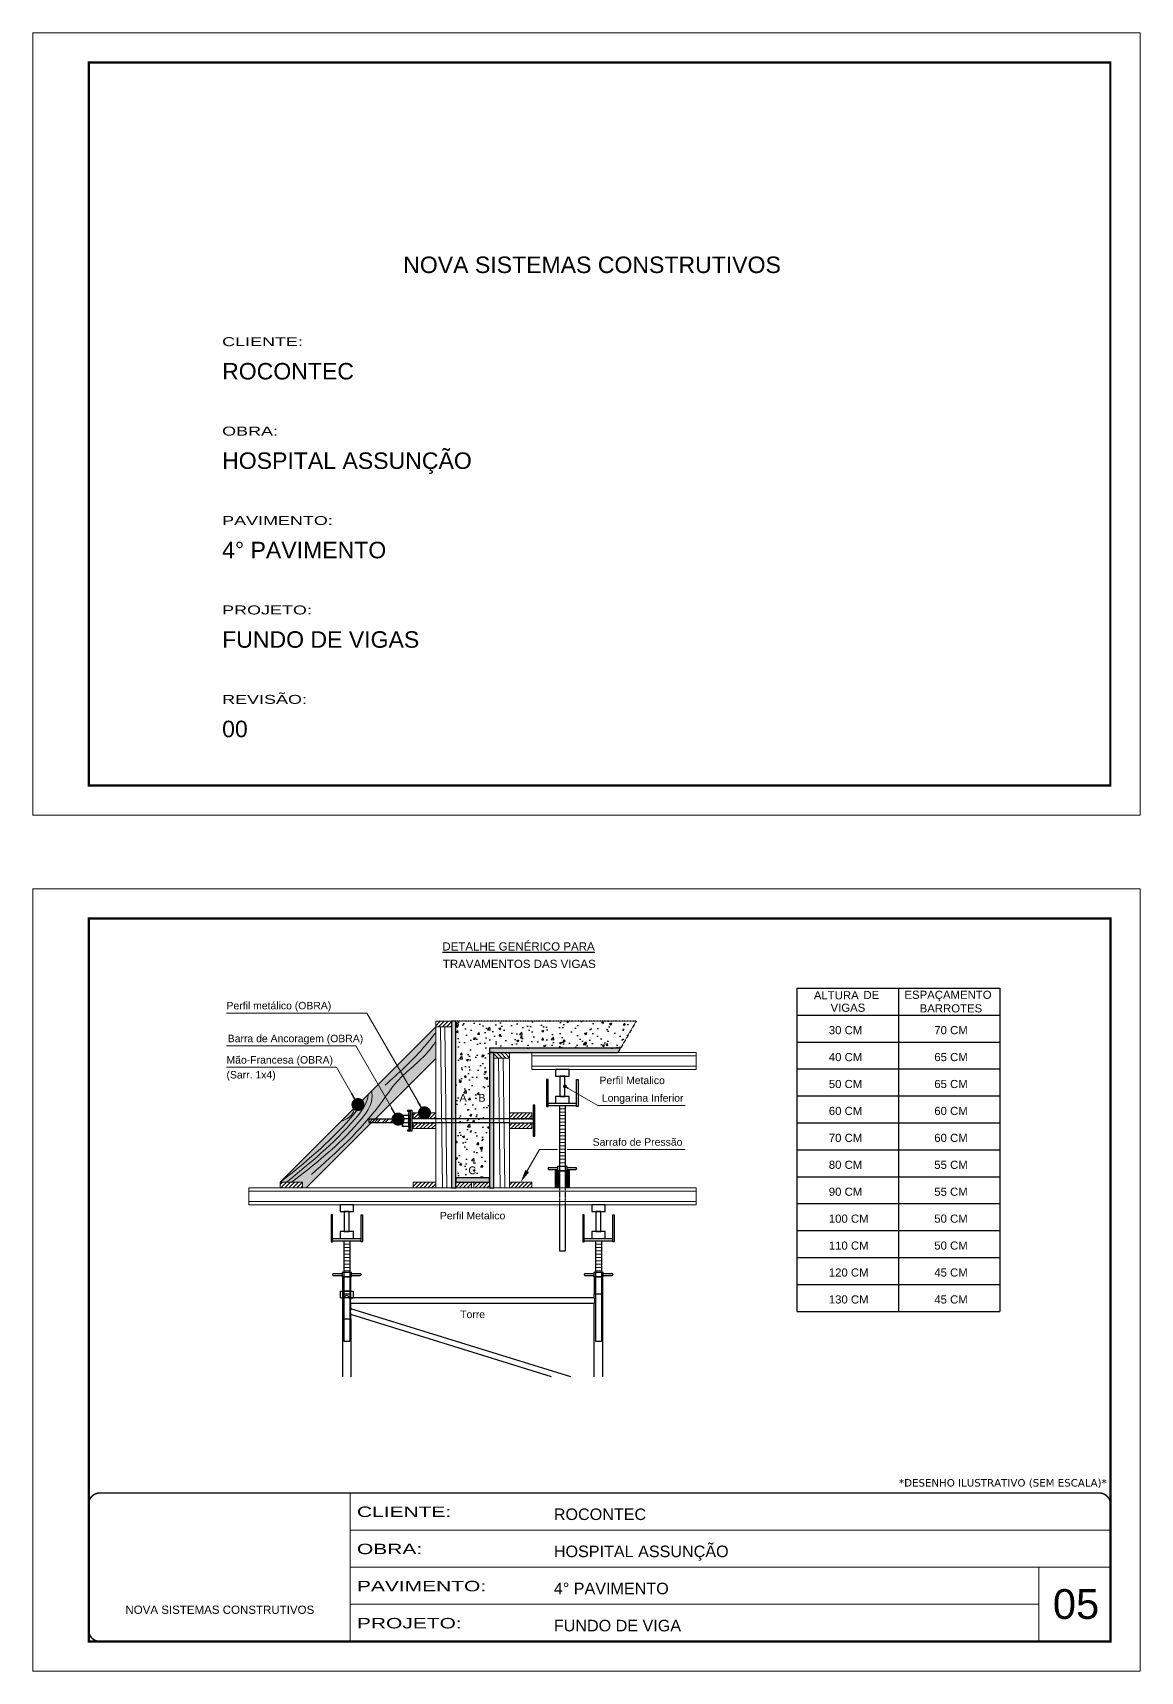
# Model space of a CAD drawing. Extents: x 3111 to 9365, y 861 to 5356.
# Drawn here: x 3111 to 4596, y 3158 to 5356 of the extents above; entities that cross this region are included whole.
import ezdxf
from ezdxf.enums import TextEntityAlignment as Align

# ---------------------------------------------------------------- set-up
doc = ezdxf.new("R2010")
doc.units = 0
for name, pattern in [('CONTINUO', [0]), ('DASHED', [0.75, 0.5, -0.25]), ('HIDDEN', [0.375, 0.25, -0.125])]:
    doc.linetypes.add(name, pattern=pattern)
doc.layers.add('BARRA DE ANCORAGEM', color=251, linetype='Continuous')
doc.layers.add('GARFOS', color=7, linetype='Continuous')
for name, color, linetype, lineweight in [('CARIMBO', 255, 'Continuous', 9), ('CONCRETO', 251, 'Continuous', 25), ('Demarcação 1', 251, 'Continuous', 9), ('Escoras', 2, 'Continuous', 25), ('Folhas', 255, 'Continuous', 9), ('Forcador', 251, 'Continuous', 25), ('Hachura', 251, 'Continuous', 9), ('Madeira', 126, 'Continuous', 18), ('Perfil Metálico', 224, 'Continuous', 18), ('SARRAFO DE PRESSAO', 251, 'DASHED', 9)]:
    doc.layers.add(name, color=color, linetype=linetype, lineweight=lineweight)
doc.layers.add('Demarcação 2', color=7, linetype='Continuous', lineweight=9, true_color=0xe0e0e0)
doc.styles.add('ARIAL', font='arial.ttf')
doc.styles.get("Standard").update_dxf_attribs({"font": 'arial.ttf'})
doc.styles.add('stylellllll', font='verdana.ttf', dxfattribs={"height": 2})
doc.styles.add('Tecnologia', font='')
doc.styles.get('Tecnologia').set_extended_font_data('Forgotten Futurist')
doc.dimstyles.new('3x', dxfattribs={"dimtxt": 10, "dimasz": 5, "dimexe": 7, "dimexo": 5, "dimgap": 4, "dimtad": 1, "dimdec": 4, "dimlfac": 0.333333, "dimdsep": 46, "dimtxsty": 'Standard', "dimblk": 'DOT', "dimcen": 0.09, "dimclrd": 1, "dimclre": 1, "dimclrt": 2, "dimadec": 0, "dimazin": 2, "dimtfac": 1, "dimtdec": 4, "dimtmove": 0, "dimatfit": 3, "dimldrblk": 'DOT', "dimfxl": 1, "dimtolj": 1, "dimtzin": 0, "dimlwd": 9, "dimlwe": 9, "dimarcsym": 0})
pattern_1 = [(45, (-1629.743, 9747.4795), (-2.6516504, 2.6516504), [])]

# ---------------------------------------------------------------- blocks, each defined once
blk = doc.blocks.new('9999999999')
at = {"color": 30, "linetype": 'CONTINUO'}
for p, q in [((98564.6, 34230.2), (98564.6, 34429.4)), ((98564.6, 34379.6), (99584, 34379.6)), ((98564.6, 34329.8), (99488, 34329.8)), ((99584, 34329.8), (99488, 34329.8)), ((99488, 34329.8), (99488, 34230.2)), ((98564.6, 34280), (99488, 34280))]:
    blk.add_line(p, q, dxfattribs=at)
at = {"color": 30, "linetype": 'CONTINUO', "const_width": 2}
blk.add_lwpolyline([(99584, 34230.2), (99584, 34414.4, 0.414214), (99569, 34429.4), (98229, 34429.4, 0.414214), (98214, 34414.4), (98214, 34245.2, 0.414214), (98229, 34230.2), (99584, 34230.2)], format="xyb", dxfattribs=at)
at = {"layer": 'Folhas'}
blk.add_lwpolyline([(98139, 34190.2), (99624, 34190.2), (99624, 35240.2), (98139, 35240.2)], close=True, dxfattribs=at)
at = {"layer": 'Folhas', "color": 30, "const_width": 3}
blk.add_lwpolyline([(98214, 34230.2), (99584, 34230.2), (99584, 35200.2), (98214, 35200.2)], close=True, dxfattribs=at)
at = {"color": 7, "linetype": 'Continuous', "ltscale": 5, "style": 'ARIAL'}
for s, height, p in [('ROCONTEC', 15.48, (98837.7, 34393.1)), ('HOSPITAL ASSUNÇÃO', 15.483, (98837.7, 34343.3)), ('4° PAVIMENTO', 15.483, (98837.7, 34293.5)), ('NOVA SISTEMAS CONSTRUTIVOS', 11.059, (98263.2, 34267.2)), ('FUNDO DE VIGA', 15.483, (98837.7, 34243.7))]:
    blk.add_text(s, height=height, dxfattribs=at).set_placement(p)
at = {"layer": 'Folhas', "color": 7, "style": 'Tecnologia', "width": 1.5}
for s, p in [('CLIENTE:', (98573.7, 34397.2)), ('OBRA:', (98573.7, 34347.3)), ('PAVIMENTO:', (98573.7, 34297.5)), ('PROJETO:', (98573.7, 34247.7))]:
    blk.add_text(s, height=14, dxfattribs=at).set_placement(p)
blk = doc.blocks.new('HT20CT')
at = {"layer": 'Forcador'}
for points in [[(-4, 16), (-4, 20), (4, 20), (4, 16)], [(-1.5, 4), (-1.5, 16), (1.5, 16), (1.5, 4)], [(-4, 0), (-4, 4), (4, 4), (4, 0)]]:
    blk.add_lwpolyline(points, close=True, dxfattribs=at)
blk = doc.blocks.new('_Dot')
at = {"color": 0, "linetype": 'ByBlock', "lineweight": -2}
blk.add_line((-0.5, 0), (-1, 0), dxfattribs=at)
at = {"color": 0, "linetype": 'ByBlock', "const_width": 0.5}
blk.add_lwpolyline([(-0.25, 0, 1), (0.25, 0, 1)], format="xyb", close=True, dxfattribs=at)

msp = doc.modelspace()

# ---------------------------------------------------------------- hatches: boundary and pattern name
at = {"layer": 'CONCRETO', "linetype": 'DASHED', "ltscale": 0.3}
h = msp.add_hatch(dxfattribs=at)
h.set_pattern_fill('AR-CONC', color=256, scale=4, style=0)
h.set_pattern_definition([(50, (-44988.737, -3922.862), (28.690407, -2.510085), [3, -33]), (355, (-44988.737, -3922.862), (-5.550053, 30.087685), [2.4, -26.4]), (100.4514, (-44986.346, -3923.07), (23.140375, 27.577582), [2.549608, -28.045684]), (46.1842, (-44988.737, -3914.862), (42.689642, -6.62076), [4.5, -49.5]), (96.6356, (-44985.18, -3915.414), (37.386508, 38.964715), [3.82441, -42.06852]), (351.1842, (-44988.737, -3914.86), (37.386478, 38.964744), [3.6, -39.6]), (21, (-44984.737, -3916.862), (23.876282, -16.104756), [3, -33]), (326, (-44984.737, -3916.862), (9.732613, 29.006002), [2.4, -26.4]), (71.4514, (-44982.748, -3918.204), (33.608905, 12.90122), [2.549608, -28.045684]), (37.5, (-44988.737, -3922.862), (0.4863942, 13.3157542), [0, -26.08, 0, -26.8, 0, -26.5]), (7.5, (-44988.737, -3922.862), (10.5227815, 15.7764685), [0, -15.28, 0, -25.48, 0, -10.1]), (327.5, (-44997.657, -3922.862), (21.3528974, -0.9021949), [0, -10, 0, -31.2, 0, -41.4]), (317.5, (-45001.657, -3922.862), (23.327447, 4.004199), [0, -13, 0, -20.72, 0, -29.4])])
h.paths.add_polyline_path([(3678.28, 4030.06), (3678.28, 3820.06), (3723.28, 3820.06), (3723.28, 3994.06), (3899.27, 3994.06), (3920.06, 4030.06)])
h.paths.add_polyline_path([(3705.86, 3919.54), (3720.7, 3919.54), (3720.7, 3935.09), (3705.86, 3935.09)], flags=24)
h.paths.add_polyline_path([(3680.55, 3919.54), (3695.43, 3919.54), (3695.43, 3935.09), (3680.55, 3935.09)], flags=24)
h.paths.add_polyline_path([(3692.41, 3822.02), (3708.23, 3822.02), (3708.23, 3838.11), (3692.41, 3838.11)], flags=24)
at = {"layer": 'Demarcação 1'}
for points in [[(3678.28, 4030.06), (3672.28, 4030.06), (3672.28, 3806.56), (3678.28, 3806.56)], [(3899.27, 3994.06), (3723.28, 3994.06), (3723.28, 3988.06), (3895.81, 3988.06)], [(3729.28, 3988.06), (3723.28, 3988.06), (3723.28, 3806.56), (3729.28, 3806.56)], [(3723.28, 3820.06), (3678.28, 3820.06), (3678.28, 3814.06), (3723.28, 3814.06)]]:
    msp.add_hatch(color=256, dxfattribs=at).paths.add_polyline_path(points)
at = {"layer": 'Demarcação 2'}
msp.add_hatch(color=256, dxfattribs=at).paths.add_polyline_path([(3651.28, 3980.14), (3651.28, 4022.56), (3442.8, 3814.08), (3472.86, 3814.08), (3472.86, 3806.56), (3477.71, 3806.56), (3565.5, 3894.36), (3561.82, 3894.36), (3561.82, 3898.77), (3569.91, 3898.77)])
at = {"layer": 'Hachura'}
h = msp.add_hatch(dxfattribs=at)
h.set_pattern_fill('ANSI31', color=256, scale=30, style=0)
h.set_pattern_definition(pattern_1)
h.paths.add_polyline_path([(3651.28, 4030.06), (3672.28, 4030.06), (3672.28, 4022.56), (3651.28, 4022.56)])
h = msp.add_hatch(dxfattribs=at)
h.set_pattern_fill('ANSI31', color=256, scale=30, style=0)
h.set_pattern_definition([(135, (11212.168, 8303.1746), (2.6516504, 2.6516504), [])])
h.paths.add_polyline_path([(3729.28, 3988.06), (3750.28, 3988.06), (3750.28, 3980.56), (3729.28, 3980.56)])
h = msp.add_hatch(dxfattribs=at)
h.set_pattern_fill('ANSI32', color=256, scale=20, angle=90, style=0)
h.set_pattern_definition([(45, (12218.35, -5077.7646), (5.303301, -5.303301), []), (45, (12218.35, -5074.229), (5.303301, -5.303301), [])])
h.paths.add_polyline_path([(3561.82, 3894.36), (3561.82, 3898.77), (3606.82, 3898.77), (3606.82, 3894.36)])
h = msp.add_hatch(dxfattribs=at)
h.set_pattern_fill('ANSI31', color=256, scale=30, style=0)
h.set_pattern_definition(pattern_1)
h.paths.add_polyline_path([(3651.28, 3899.57), (3651.28, 3907.09), (3621.21, 3907.09), (3621.21, 3899.57)])
h = msp.add_hatch(dxfattribs=at)
h.set_pattern_fill('ANSI31', color=256, scale=30, style=0)
h.set_pattern_definition(pattern_1)
h.paths.add_polyline_path([(3621.21, 3886.04), (3651.28, 3886.04), (3651.28, 3893.56), (3621.21, 3893.56)])
h = msp.add_hatch(dxfattribs=at)
h.set_pattern_fill('ANSI31', color=256, scale=30, style=0)
h.set_pattern_definition(pattern_1)
h.paths.add_polyline_path([(3780.35, 3899.57), (3780.35, 3907.09), (3750.28, 3907.09), (3750.28, 3899.57)])
h = msp.add_hatch(dxfattribs=at)
h.set_pattern_fill('ANSI31', color=256, scale=30, style=0)
h.set_pattern_definition(pattern_1)
h.paths.add_polyline_path([(3750.28, 3886.04), (3780.35, 3886.04), (3780.35, 3893.56), (3750.28, 3893.56)])
h = msp.add_hatch(dxfattribs=at)
h.set_pattern_fill('ANSI31', color=256, scale=30, style=0)
h.set_pattern_definition([(45, (-1808.1584, 9654.4728), (-2.6516504, 2.6516504), [])])
h.paths.add_polyline_path([(3472.86, 3806.56), (3472.86, 3814.08), (3442.8, 3814.08), (3442.8, 3806.56)])
h = msp.add_hatch(dxfattribs=at)
h.set_pattern_fill('ANSI31', color=256, scale=30, style=0)
h.set_pattern_definition(pattern_1)
h.paths.add_polyline_path([(3621.28, 3806.56), (3651.28, 3806.56), (3651.28, 3814.06), (3621.28, 3814.06)])
h = msp.add_hatch(dxfattribs=at)
h.set_pattern_fill('ANSI31', color=256, scale=30, style=0)
h.set_pattern_definition(pattern_1)
h.paths.add_polyline_path([(3678.28, 3814.06), (3699.28, 3814.06), (3699.28, 3806.56), (3678.28, 3806.56)])
h = msp.add_hatch(dxfattribs=at)
h.set_pattern_fill('ANSI31', color=256, scale=30, style=0)
h.set_pattern_definition(pattern_1)
h.paths.add_polyline_path([(3723.28, 3806.56), (3723.28, 3814.06), (3702.28, 3814.06), (3702.28, 3806.56)])
h = msp.add_hatch(dxfattribs=at)
h.set_pattern_fill('ANSI31', color=256, scale=30, style=0)
h.set_pattern_definition(pattern_1)
h.paths.add_polyline_path([(3780.28, 3814.06), (3750.28, 3814.06), (3750.28, 3806.56), (3780.28, 3806.56)])
at = {"layer": 'Perfil Metálico'}
for points in [[(3811.64, 3806.56), (3816.14, 3806.56), (3816.14, 3829.36), (3811.64, 3829.36)], [(3826.01, 3806.56), (3830.51, 3806.56), (3830.51, 3829.36), (3826.01, 3829.36)]]:
    msp.add_hatch(color=256, dxfattribs=at).paths.add_polyline_path(points)

# ---------------------------------------------------------------- linework, layer by layer
for points in [[(3678.28, 4030.06), (3672.28, 4030.06), (3672.28, 3806.56), (3678.28, 3806.56)], [(3899.27, 3994.06), (3723.28, 3994.06), (3723.28, 3988.06), (3895.81, 3988.06)], [(3729.28, 3988.06), (3723.28, 3988.06), (3723.28, 3806.56), (3729.28, 3806.56)], [(3723.28, 3820.06), (3678.28, 3820.06), (3678.28, 3814.06), (3723.28, 3814.06)]]:
    msp.add_lwpolyline(points, close=True)
at = {"layer": 'BARRA DE ANCORAGEM'}
for p, q in [((3614.71, 3904.08), (3615.87, 3909.38)), ((3617.04, 3910.26), (3617.04, 3882.87)), ((3750.27, 3899.23), (3651.28, 3899.23)), ((3750.27, 3893.9), (3651.28, 3893.9)), ((3614.71, 3889.05), (3615.87, 3883.75))]:
    msp.add_line(p, q, dxfattribs=at)
at = {"layer": 'BARRA DE ANCORAGEM', "linetype": 'HIDDEN'}
for p, q in [((3651.28, 3899.23), (3619.71, 3899.23)), ((3651.28, 3893.9), (3619.71, 3893.9)), ((3750.27, 3899.23), (3781.85, 3899.23)), ((3750.27, 3893.9), (3781.85, 3893.9))]:
    msp.add_line(p, q, dxfattribs=at)
at = {"layer": 'BARRA DE ANCORAGEM', "flags": 128}
for points in [[(3784.25, 3875.76), (3784.25, 3917.37), (3781.85, 3917.37), (3781.85, 3875.76)], [(3606.82, 3898.77), (3561.82, 3898.77), (3561.82, 3894.36), (3606.82, 3894.36)], [(3617.04, 3910.26), (3613.48, 3910.26), (3613.48, 3909.38), (3617.04, 3909.38)], [(3617.04, 3904.08), (3614.71, 3904.08), (3614.71, 3889.05), (3617.04, 3889.05)], [(3619.71, 3882.87), (3619.71, 3910.26), (3617.04, 3910.26), (3617.04, 3882.87)], [(3617.04, 3883.75), (3613.48, 3883.75), (3613.48, 3882.87), (3617.04, 3882.87)]]:
    msp.add_lwpolyline(points, close=True, dxfattribs=at)
for points in [[(3614.71, 3889.05), (3606.82, 3889.05), (3606.82, 3904.08), (3614.71, 3904.08)], [(3614.71, 3896.12), (3617.04, 3896.12), (3617.04, 3897.01), (3614.71, 3897.01), (3614.71, 3896.12), (3614.71, 3897.01)]]:
    msp.add_lwpolyline(points, dxfattribs=at)
for points in [[(3614.71, 3899.22), (3608.59, 3899.22, -0.729796), (3608.59, 3904.08, -0.729796)], [(3614.71, 3893.91), (3608.59, 3893.91, -0.6666667), (3608.59, 3899.22, -0.6666667)]]:
    msp.add_lwpolyline(points, format="xyb", dxfattribs=at)
at = {"layer": 'BARRA DE ANCORAGEM'}
msp.add_arc((3609.37, 3891.48), 2.55, 107.75636, 252.24364, dxfattribs=at)
at = {"layer": 'CONCRETO', "linetype": 'DASHED', "ltscale": 0.3}
for q in [(3678.28, 4030.06), (3899.27, 3994.06)]:
    msp.add_line((3920.06, 4030.06), q, dxfattribs=at)
at = {"layer": 'Escoras'}
for p, q in [((3826.7, 3829.36), (3815.45, 3829.36)), ((3526.4, 3687.01), (3526.4, 3552.92)), ((3537.65, 3687.01), (3526.4, 3687.01)), ((3537.65, 3664.51), (3537.65, 3687.01)), ((3875.15, 3687.01), (3863.9, 3687.01)), ((3863.9, 3687.01), (3863.9, 3664.51)), ((3875.15, 3687.01), (3875.15, 3552.92)), ((3523.59, 3667.89), (3540.47, 3667.89)), ((3523.59, 3659.11), (3523.59, 3667.89)), ((3523.59, 3659.11), (3529.1, 3659.11)), ((3526.4, 3664.51), (3537.65, 3664.51)), ((3535.97, 3667.87), (3528.09, 3667.87)), ((3535.97, 3658.83), (3528.09, 3658.83)), ((3534.95, 3659.11), (3540.47, 3659.11)), ((3537.65, 3658.89), (3537.65, 3664.51)), ((3863.9, 3658.89), (3537.65, 3658.89)), ((3863.9, 3651.24), (3537.65, 3651.24)), ((3537.65, 3644.88), (3537.65, 3651.24)), ((3540.47, 3667.89), (3540.47, 3659.11)), ((3863.9, 3664.51), (3875.15, 3664.51)), ((3863.9, 3658.89), (3863.9, 3664.51)), ((3863.9, 3552.92), (3863.9, 3651.24)), ((3526.4, 3630.76), (3537.65, 3630.76)), ((3832.42, 3552.92), (3537.65, 3644.4)), ((3806.61, 3552.92), (3537.65, 3636.39)), ((3537.65, 3630.76), (3537.65, 3636.39)), ((3537.65, 3630.76), (3537.65, 3552.92))]:
    msp.add_line(p, q, dxfattribs=at)
for centre, radius, start, end in [((3532.03, 3659.11), 2.92, 0, 180), ((3545.22, 3655.06), 8.48, 153.19207, 206.80793), ((3856.33, 3655.06), 8.48, 333.19207, 26.80793), ((3547.07, 3640.64), 10.33, 155.71056, 204.28944)]:
    msp.add_arc(centre, radius, start, end, dxfattribs=at)
at = {"layer": 'Folhas'}
msp.add_lwpolyline([(3111, 4306.49), (4596, 4306.49), (4596, 5356.49), (3111, 5356.49)], close=True, dxfattribs=at)
at = {"layer": 'Folhas', "color": 30, "const_width": 3}
msp.add_lwpolyline([(3186, 4346.49), (4556, 4346.49), (4556, 5316.49), (3186, 5316.49)], close=True, dxfattribs=at)
at = {"layer": 'Forcador', "linetype": 'Continuous'}
for p, q in [((3801.95, 3920.26), (3840.2, 3920.26)), ((3801.95, 3917.11), (3840.2, 3917.11)), ((3817.14, 3917.11), (3817.14, 3806.56)), ((3825.01, 3917.11), (3825.01, 3806.56)), ((3801.95, 3832.74), (3801.95, 3832.29)), ((3802.96, 3833.75), (3814.78, 3833.75)), ((3802.96, 3831.28), (3814.78, 3831.28)), ((3827.38, 3833.75), (3839.19, 3833.75)), ((3827.38, 3831.28), (3839.19, 3831.28)), ((3840.2, 3832.74), (3840.2, 3832.29)), ((3817.14, 3783.76), (3817.14, 3722.11)), ((3825.01, 3783.76), (3825.01, 3722.11)), ((3512.9, 3738.76), (3551.15, 3738.76)), ((3850.4, 3738.76), (3888.65, 3738.76)), ((3512.9, 3735.61), (3551.15, 3735.61)), ((3528.09, 3735.61), (3528.09, 3600.61)), ((3535.97, 3735.61), (3535.97, 3600.61)), ((3817.14, 3722.11), (3825.01, 3722.11)), ((3850.4, 3735.61), (3888.65, 3735.61)), ((3865.59, 3735.61), (3865.59, 3600.61)), ((3873.47, 3735.61), (3873.47, 3600.61)), ((3512.9, 3690.39), (3512.9, 3689.94)), ((3513.92, 3691.4), (3525.73, 3691.4)), ((3513.92, 3688.93), (3525.73, 3688.93)), ((3538.33, 3691.4), (3550.14, 3691.4)), ((3538.33, 3688.93), (3550.14, 3688.93)), ((3551.15, 3690.39), (3551.15, 3689.94)), ((3850.4, 3690.39), (3850.4, 3689.94)), ((3851.42, 3691.4), (3863.23, 3691.4)), ((3851.42, 3688.93), (3863.23, 3688.93)), ((3875.83, 3691.4), (3887.64, 3691.4)), ((3875.83, 3688.93), (3887.64, 3688.93)), ((3888.65, 3690.39), (3888.65, 3689.94)), ((3528.09, 3600.61), (3535.97, 3600.61)), ((3865.59, 3600.61), (3873.47, 3600.61))]:
    msp.add_line(p, q, dxfattribs=at)
at = {"layer": 'Forcador', "linetype": 'HIDDEN'}
for p, q in [((3817.14, 3806.56), (3817.14, 3783.76)), ((3825.01, 3806.56), (3825.01, 3783.76))]:
    msp.add_line(p, q, dxfattribs=at)
at = {"layer": 'Forcador', "linetype": 'Continuous'}
for points in [[(3800.04, 3951.76), (3800.04, 3915.76), (3801.95, 3915.76), (3801.95, 3951.76)], [(3842.11, 3951.76), (3842.11, 3915.76), (3840.2, 3915.76), (3840.2, 3951.76)], [(3814.78, 3835.21), (3814.78, 3829.36), (3827.38, 3829.36), (3827.38, 3835.21)], [(3510.99, 3770.26), (3510.99, 3734.26), (3512.9, 3734.26), (3512.9, 3770.26)], [(3553.07, 3770.26), (3553.07, 3734.26), (3551.15, 3734.26), (3551.15, 3770.26)], [(3848.49, 3770.26), (3848.49, 3734.26), (3850.4, 3734.26), (3850.4, 3770.26)], [(3890.57, 3770.26), (3890.57, 3734.26), (3888.65, 3734.26), (3888.65, 3770.26)], [(3525.73, 3692.86), (3525.73, 3687.01), (3538.33, 3687.01), (3538.33, 3692.86)], [(3863.23, 3692.86), (3863.23, 3687.01), (3875.83, 3687.01), (3875.83, 3692.86)]]:
    msp.add_lwpolyline(points, close=True, dxfattribs=at)
for centre, start, end in [((3802.96, 3832.74), 90, 180), ((3802.96, 3832.29), 180, 270), ((3839.19, 3832.74), 0, 90), ((3839.19, 3832.29), 270, 0), ((3513.92, 3690.39), 90, 180), ((3513.92, 3689.94), 180, 270), ((3550.14, 3690.39), 0, 90), ((3550.14, 3689.94), 270, 0), ((3851.42, 3690.39), 90, 180), ((3851.42, 3689.94), 180, 270), ((3887.64, 3690.39), 0, 90), ((3887.64, 3689.94), 270, 0)]:
    msp.add_arc(centre, 1.01, start, end, dxfattribs=at)
at = {"layer": 'GARFOS', "color": 2, "ltscale": 1.5}
for p, q in [((4136.2, 3640.82), (4136.2, 4074.45)), ((4136.2, 4074.45), (4407.74, 4074.45)), ((4271.97, 4074.45), (4271.97, 3640.82)), ((4407.74, 4074.45), (4407.74, 3640.82)), ((4136.2, 4038.32), (4407.74, 4038.32)), ((4136.2, 4038.32), (4407.74, 4038.32)), ((4136.2, 4002.18), (4407.74, 4002.18)), ((4136.2, 3966.04), (4407.74, 3966.04)), ((4136.2, 3929.91), (4407.74, 3929.91)), ((4136.2, 3893.77), (4407.74, 3893.77)), ((4136.2, 3857.64), (4407.74, 3857.64)), ((4136.2, 3821.5), (4407.74, 3821.5)), ((4136.2, 3785.36), (4407.74, 3785.36)), ((4136.2, 3749.23), (4407.74, 3749.23)), ((4136.2, 3713.09), (4407.74, 3713.09)), ((4136.2, 3676.96), (4407.74, 3676.96)), ((4136.2, 3640.82), (4407.74, 3640.82))]:
    msp.add_line(p, q, dxfattribs=at)
at = {"layer": 'Hachura'}
for p, q in [((3660.3, 3806.56), (3657.6, 4022.56)), ((3666.3, 3806.56), (3663.6, 4022.56)), ((3737.78, 3806.56), (3735.6, 3980.56)), ((3743.78, 3806.56), (3741.6, 3980.56)), ((3825.01, 3912.6), (3817.14, 3912.6)), ((3825.01, 3908.08), (3817.14, 3908.08)), ((3825.01, 3903.57), (3817.14, 3903.57)), ((3825.01, 3899.05), (3817.14, 3899.05)), ((3825.01, 3894.53), (3817.14, 3894.53)), ((3825.01, 3890.02), (3817.14, 3890.02)), ((3825.01, 3885.5), (3817.14, 3885.5)), ((3825.01, 3880.98), (3817.14, 3880.98)), ((3825.01, 3876.47), (3817.14, 3876.47)), ((3825.01, 3871.95), (3817.14, 3871.95)), ((3825.01, 3867.43), (3817.14, 3867.43)), ((3825.01, 3862.92), (3817.14, 3862.92)), ((3825.01, 3858.4), (3817.14, 3858.4)), ((3825.01, 3853.88), (3817.14, 3853.88)), ((3825.01, 3849.37), (3817.14, 3849.37)), ((3825.01, 3844.85), (3817.14, 3844.85)), ((3825.01, 3840.33), (3817.14, 3840.33)), ((3535.97, 3731.1), (3528.09, 3731.1)), ((3535.97, 3726.58), (3528.09, 3726.58)), ((3535.97, 3722.07), (3528.09, 3722.07)), ((3535.97, 3717.55), (3528.09, 3717.55)), ((3873.47, 3731.1), (3865.59, 3731.1)), ((3873.47, 3726.58), (3865.59, 3726.58)), ((3873.47, 3722.07), (3865.59, 3722.07)), ((3873.47, 3717.55), (3865.59, 3717.55)), ((3535.97, 3713.03), (3528.09, 3713.03)), ((3535.97, 3708.52), (3528.09, 3708.52)), ((3535.97, 3704), (3528.09, 3704)), ((3535.97, 3699.48), (3528.09, 3699.48)), ((3535.97, 3694.97), (3528.09, 3694.97)), ((3873.47, 3713.03), (3865.59, 3713.03)), ((3873.47, 3708.52), (3865.59, 3708.52)), ((3873.47, 3704), (3865.59, 3704)), ((3873.47, 3699.48), (3865.59, 3699.48)), ((3873.47, 3694.97), (3865.59, 3694.97))]:
    msp.add_line(p, q, dxfattribs=at)
at = {"layer": 'Hachura', "color": 1}
for p, q in [((3774.03, 3829.22), (3790.69, 3858.07)), ((3790.69, 3858.07), (3814.64, 3858.07)), ((3827.51, 3858.07), (3985.62, 3858.07))]:
    msp.add_line(p, q, dxfattribs=at)
at = {"layer": 'Hachura'}
for points in [[(3484.76, 3824.57), (3576.65, 3918.7), (3599.6, 3949.18), (3641.98, 3990.23), (3651.28, 4002.68)], [(3651.28, 4014.77), (3634.23, 3993.8), (3583.65, 3944.54)], [(3457.83, 3814.08), (3548.33, 3894.99), (3565.99, 3929.82), (3565.24, 3936.53)], [(3524.54, 3895.83), (3540.88, 3908.47), (3541.65, 3912.94)]]:
    msp.add_spline(points, degree=3, dxfattribs=at)
for points, knots in [([(3442.8, 3814.08), (3475.03, 3839.81), (3514.25, 3871.13), (3549.94, 3915.7), (3552.96, 3924.25)], [0, 0, 0, 0, 127.741989, 155.4442459, 155.4442459, 155.4442459, 155.4442459]), ([(3451.14, 3814.08), (3482.5, 3839.56), (3523.15, 3872.6), (3560.23, 3919.98), (3560.72, 3932.01)], [0, 0, 0, 0, 125.1825812, 162.3251979, 162.3251979, 162.3251979, 162.3251979])]:
    msp.add_open_spline(points, degree=3, knots=knots, dxfattribs=at)
at = {"layer": 'Hachura', "color": 1}
msp.add_solid([(3776.55, 3827.76), (3765.28, 3814.06), (3771.5, 3830.68)], dxfattribs=at)
at = {"layer": 'Madeira'}
for p, q in [((3651.28, 4022.56), (3442.8, 3814.08)), ((3651.28, 4022.56), (3651.28, 3814.06)), ((3651.28, 3980.14), (3477.71, 3806.56)), ((3750.28, 3814.06), (3750.28, 3980.56))]:
    msp.add_line(p, q, dxfattribs=at)
for points in [[(3651.28, 4022.56), (3672.28, 4022.56), (3672.28, 4030.06), (3651.28, 4030.06)], [(3750.28, 3980.56), (3729.28, 3980.56), (3729.28, 3988.06), (3750.28, 3988.06)], [(3621.21, 3907.09), (3651.28, 3907.09), (3651.28, 3899.57), (3621.21, 3899.57)], [(3621.21, 3886.04), (3651.28, 3886.04), (3651.28, 3893.56), (3621.21, 3893.56)], [(3750.28, 3907.09), (3780.35, 3907.09), (3780.35, 3899.57), (3750.28, 3899.57)], [(3750.28, 3886.04), (3780.35, 3886.04), (3780.35, 3893.56), (3750.28, 3893.56)], [(3442.8, 3814.08), (3472.86, 3814.08), (3472.86, 3806.56), (3442.8, 3806.56)], [(3621.28, 3806.56), (3651.28, 3806.56), (3651.28, 3814.06), (3621.28, 3814.06)], [(3699.28, 3806.56), (3678.28, 3806.56), (3678.28, 3814.06), (3699.28, 3814.06)], [(3702.28, 3806.56), (3723.28, 3806.56), (3723.28, 3814.06), (3702.28, 3814.06)], [(3780.28, 3806.56), (3750.28, 3806.56), (3750.28, 3814.06), (3780.28, 3814.06)]]:
    msp.add_lwpolyline(points, close=True, dxfattribs=at)
at = {"layer": 'Perfil Metálico'}
for p, q in [((3780.28, 3983.56), (4000.78, 3983.56)), ((3780.28, 3969.76), (4000.78, 3969.76)), ((3400.78, 3802.06), (4000.78, 3802.06)), ((3400.78, 3788.26), (4000.78, 3788.26))]:
    msp.add_line(p, q, dxfattribs=at)
for points in [[(3780.28, 3965.26), (4000.78, 3965.26), (4000.78, 3988.06), (3780.28, 3988.06)], [(3816.14, 3806.56), (3811.64, 3806.56), (3811.64, 3829.36), (3816.14, 3829.36)], [(3826.01, 3806.56), (3830.51, 3806.56), (3830.51, 3829.36), (3826.01, 3829.36)], [(3400.78, 3783.76), (4000.78, 3783.76), (4000.78, 3806.56), (3400.78, 3806.56)]]:
    msp.add_lwpolyline(points, close=True, dxfattribs=at)

# ---------------------------------------------------------------- block references
at = {"layer": 'Forcador', "linetype": 'Continuous', "xscale": -2.25, "yscale": 2.25, "zscale": 2.25}
for p in [(3821.08, 3920.26), (3869.53, 3738.76)]:
    msp.add_blockref('HT20CT', p, dxfattribs=at)
at = {"layer": 'Forcador', "xscale": -2.25, "yscale": 2.25, "zscale": 2.25}
msp.add_blockref('HT20CT', (3532.03, 3738.76), dxfattribs=at)
at = {"layer": 'SARRAFO DE PRESSAO', "color": 6, "linetype": 'ByBlock'}
msp.add_blockref('9999999999', (-95027.98, -31032.29), dxfattribs=at)

# ---------------------------------------------------------------- texts
at = {"color": 0, "linetype": 'Continuous', "ltscale": 5, "style": 'ARIAL'}
for s, height, p in [('NOVA SISTEMAS CONSTRUTIVOS', 22.1184, (3607.74, 5034.07)), ('ROCONTEC', 22.118, (3364.9, 4891.29)), ('HOSPITAL ASSUNÇÃO', 22.1184, (3364.9, 4771.29)), ('4° PAVIMENTO', 22.1184, (3364.9, 4651.29)), ('FUNDO DE VIGAS', 22.1184, (3364.9, 4531.29)), ('00', 22.118, (3364.9, 4411.29))]:
    msp.add_text(s, height=height, dxfattribs=at).set_placement(p)
for s, p in [('%%UDETALHE GENÉRICO PARA', (3762.33, 4124.96)), ('TRAVAMENTOS DAS VIGAS', (3763.4, 4101.57))]:
    msp.add_text(s, height=11.0592, dxfattribs=at).set_placement(p, align=Align.CENTER)
at = {"layer": 'CARIMBO', "style": 'ARIAL'}
for s, height, p in [('Perfil metálico (OBRA)', 10, (3370.74, 4046.08)), ('Barra de Ancoragem (OBRA)', 10, (3372.42, 4001.96)), ('Mão-Francesa (OBRA)', 10, (3370.74, 3973.29)), ('Longarina Inferior', 10, (3874.07, 3922.19)), ('Sarrafo de Pressão', 10, (3861.79, 3863.07)), ('05', 40, (4478.86, 3228.06))]:
    msp.add_text(s, height=height, dxfattribs=at).set_placement(p)
msp.add_text('(Sarr. 1x4)', height=10, dxfattribs=at).set_placement((3370.74, 3963.29), align=Align.TOP_LEFT)
for s, p in [('Perfil Metalico', (3914.72, 3950.77)), ('Perfil Metalico', (3700.78, 3769.27)), ('Torre', (3700.78, 3636.74))]:
    msp.add_text(s, height=10, dxfattribs=at).set_placement(p, align=Align.MIDDLE_CENTER)
at = {"layer": 'CARIMBO', "color": 0, "linetype": 'Continuous', "style": 'ARIAL'}
for s, p in [('A', (3687.99, 3927.31)), ('B', (3713.28, 3927.31)), ('C', (3700.32, 3830.06))]:
    msp.add_text(s, height=10.37, dxfattribs=at).set_placement(p, align=Align.MIDDLE_CENTER)
at = {"layer": 'CARIMBO', "style": 'stylellllll'}
msp.add_text('*DESENHO ILUSTRATIVO (SEM ESCALA)*', height=10, dxfattribs=at).set_placement((4551, 3405.74), align=Align.RIGHT)
at = {"layer": 'Folhas', "color": 30, "style": 'Tecnologia', "width": 1.5}
for s, p in [('CLIENTE:', (3364.9, 4936)), ('OBRA:', (3364.9, 4816)), ('PAVIMENTO:', (3364.9, 4696)), ('PROJETO:', (3364.9, 4576)), ('REVISÃO:', (3364.9, 4456))]:
    msp.add_text(s, height=12, dxfattribs=at).set_placement(p)
at = {"layer": 'GARFOS', "color": 2, "ltscale": 1.5}
for s, height, p in [('ALTURA   ', 10.91, (4158.4, 4059.48)), ('DE', 10.91, (4224.79, 4059.87)), ('ESPAÇAMENTO', 10.9102, (4279.85, 4060.18)), ('VIGAS', 10.91, (4180.75, 4042.79)), ('BARROTES', 10.91, (4300.25, 4041.95)), ('30 CM', 10.91, (4178.4, 4012.72)), ('70 CM', 10.91, (4319.87, 4012.72)), ('40 CM', 10.91, (4178.4, 3976.58)), ('65 CM', 10.91, (4319.87, 3976.58)), ('50 CM', 10.91, (4178.4, 3940.44)), ('65 CM', 10.91, (4319.87, 3940.44)), ('60 CM', 10.91, (4178.4, 3904.31)), ('60 CM', 10.91, (4319.87, 3904.31)), ('70 CM', 10.91, (4178.4, 3868.17)), ('60 CM', 10.91, (4319.87, 3868.17)), ('80 CM', 10.91, (4178.4, 3832.04)), ('55 CM', 10.91, (4319.87, 3832.04)), ('90 CM', 10.91, (4178.4, 3795.9)), ('55 CM', 10.91, (4319.87, 3795.9)), ('100 CM', 10.91, (4178.4, 3759.76)), ('50 CM', 10.91, (4319.87, 3759.76)), ('110 CM', 10.91, (4178.4, 3723.63)), ('50 CM', 10.91, (4319.87, 3723.63)), ('120 CM', 10.91, (4178.4, 3687.49)), ('45 CM', 10.91, (4319.87, 3687.49)), ('130 CM', 10.91, (4178.4, 3651.36)), ('45 CM', 10.91, (4319.87, 3651.36))]:
    msp.add_text(s, height=height, dxfattribs=at).set_placement(p)

# ---------------------------------------------------------------- leaders
msp.add_leader([(3824.45, 3942.76), (3868.76, 3917.19), (3985.62, 3917.19)], dimstyle='3x', override={"dimgap": 4, "dimtad": 0})
at = {"layer": 'Hachura'}
for points, override in [([(3636.24, 3907.09), (3558.89, 4041.08), (3370.74, 4041.08)], {"dimasz": 17.5, "dimtad": 0}), ([(3600.89, 3898.77), (3544.2, 3996.96), (3370.74, 3996.96)], {"dimasz": 17.5, "dimtad": 0}), ([(3547.04, 3918.32), (3518.19, 3968.29), (3370.74, 3968.29)], {"dimasz": 17.5, "dimgap": 4, "dimtad": 0})]:
    msp.add_leader(points, dimstyle='3x', override=override, dxfattribs=at)

doc.saveas('drawing.dxf')
